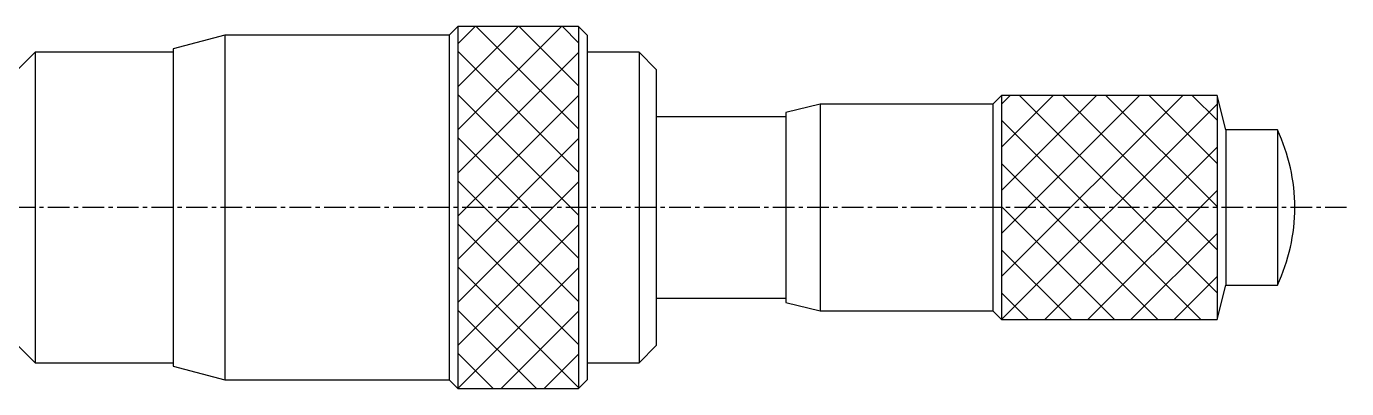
# Model space of a CAD drawing. Extents: x 921 to 1378, y 42 to 287.
# Drawn here: x 1067.2 to 1143.7, y 259.9 to 280.9 of the extents above; entities that cross this region are included whole.
import ezdxf

# ---------------------------------------------------------------- set-up
doc = ezdxf.new("R2010")
doc.units = 0
doc.linetypes.add('CENTER', pattern=[2, 1.25, -0.25, 0.25, -0.25])
doc.layers.get('0').update_dxf_attribs({"linetype": 'CONTINUOUS'})
doc.layers.add('CENTER', color=1, linetype='CENTER')

msp = doc.modelspace()

# ---------------------------------------------------------------- linework, layer by layer
at = {"color": 7, "linetype": 'CONTINUOUS'}
for p, q in [((1092.202, 280.869), (1091.702, 280.369)), ((1099.202, 280.869), (1092.202, 280.869)), ((1092.202, 280.869), (1092.202, 270.274)), ((1099.702, 280.369), (1099.202, 280.869)), ((1099.202, 280.869), (1099.202, 270.274)), ((1078.702, 280.369), (1075.702, 279.569)), ((1091.702, 280.369), (1078.702, 280.369)), ((1078.702, 280.369), (1078.702, 270.279)), ((1091.702, 280.369), (1091.702, 270.279)), ((1099.702, 280.369), (1099.702, 270.279)), ((1067.702, 279.369), (1066.702, 278.369)), ((1075.702, 279.369), (1067.702, 279.369)), ((1067.702, 279.369), (1067.702, 270.288)), ((1075.702, 279.569), (1075.702, 270.286)), ((1102.702, 279.369), (1099.702, 279.369)), ((1103.702, 278.369), (1102.702, 279.369)), ((1102.702, 279.369), (1102.702, 270.288)), ((1103.702, 278.369), (1103.702, 270.297)), ((1113.202, 276.369), (1111.202, 275.869)), ((1123.202, 276.369), (1113.202, 276.369)), ((1113.202, 276.369), (1113.202, 270.315)), ((1123.702, 276.869), (1123.202, 276.369)), ((1123.202, 276.369), (1123.202, 270.315)), ((1136.202, 276.869), (1123.702, 276.869)), ((1123.702, 276.869), (1123.702, 270.31)), ((1136.702, 274.869), (1136.202, 276.869)), ((1136.202, 276.869), (1136.202, 270.31)), ((1111.202, 275.619), (1103.702, 275.619)), ((1111.202, 275.869), (1111.202, 270.319)), ((1139.689, 274.869), (1136.702, 274.869)), ((1136.702, 274.869), (1136.702, 270.328)), ((1139.689, 274.869), (1139.689, 270.328)), ((1067.702, 270.288), (1067.702, 261.369)), ((1075.702, 270.286), (1075.702, 261.169)), ((1078.702, 270.279), (1078.702, 260.369)), ((1091.702, 270.279), (1091.702, 260.369)), ((1092.202, 270.274), (1092.202, 259.869)), ((1099.202, 270.274), (1099.202, 259.869)), ((1099.702, 270.279), (1099.702, 260.369)), ((1102.702, 270.288), (1102.702, 261.369)), ((1103.702, 270.297), (1103.702, 262.369)), ((1111.202, 270.319), (1111.202, 264.869)), ((1113.202, 270.315), (1113.202, 264.369)), ((1123.202, 270.315), (1123.202, 264.369)), ((1123.702, 270.31), (1123.702, 263.869)), ((1136.202, 270.31), (1136.202, 263.869)), ((1136.702, 270.328), (1136.702, 265.869)), ((1139.689, 270.328), (1139.689, 265.869)), ((1136.202, 263.869), (1136.702, 265.869)), ((1136.702, 265.869), (1139.689, 265.869)), ((1103.702, 265.119), (1111.202, 265.119)), ((1111.202, 264.869), (1113.202, 264.369)), ((1113.202, 264.369), (1123.202, 264.369)), ((1123.202, 264.369), (1123.702, 263.869)), ((1123.702, 263.869), (1136.202, 263.869)), ((1066.702, 262.369), (1067.702, 261.369)), ((1102.702, 261.369), (1103.702, 262.369)), ((1067.702, 261.369), (1075.702, 261.369)), ((1075.702, 261.169), (1078.702, 260.369)), ((1099.702, 261.369), (1102.702, 261.369)), ((1078.702, 260.369), (1091.702, 260.369)), ((1091.702, 260.369), (1092.202, 259.869)), ((1099.202, 259.869), (1099.702, 260.369)), ((1092.202, 259.869), (1099.202, 259.869))]:
    msp.add_line(p, q, dxfattribs=at)
at = {"color": 3, "linetype": 'CONTINUOUS'}
for p, q in [((1092.202, 274.864), (1098.207, 280.869)), ((1092.202, 277.364), (1095.707, 280.869)), ((1092.202, 279.864), (1093.207, 280.869)), ((1093.257, 280.869), (1099.202, 274.924)), ((1095.757, 280.869), (1099.202, 277.424)), ((1098.257, 280.869), (1099.202, 279.924)), ((1092.202, 279.424), (1099.202, 272.424)), ((1092.202, 272.364), (1099.202, 279.364)), ((1092.202, 276.924), (1099.202, 269.924)), ((1092.202, 269.864), (1099.202, 276.864)), ((1123.702, 266.364), (1134.207, 276.869)), ((1123.702, 268.864), (1131.707, 276.869)), ((1123.702, 271.364), (1129.207, 276.869)), ((1123.702, 273.864), (1126.707, 276.869)), ((1123.702, 276.364), (1124.207, 276.869)), ((1123.707, 263.869), (1136.202, 276.364)), ((1124.757, 276.869), (1136.202, 265.424)), ((1127.257, 276.869), (1136.202, 267.924)), ((1129.757, 276.869), (1136.202, 270.424)), ((1132.257, 276.869), (1136.202, 272.924)), ((1134.757, 276.869), (1136.202, 275.424)), ((1123.702, 275.424), (1135.257, 263.869)), ((1092.202, 274.424), (1099.202, 267.424)), ((1092.202, 267.364), (1099.202, 274.364)), ((1126.207, 263.869), (1136.202, 273.864)), ((1123.702, 272.924), (1132.757, 263.869)), ((1092.202, 271.924), (1099.202, 264.924)), ((1092.202, 264.864), (1099.202, 271.864)), ((1128.707, 263.869), (1136.202, 271.364)), ((1123.702, 270.424), (1130.257, 263.869)), ((1092.202, 269.424), (1099.202, 262.424)), ((1092.202, 262.364), (1099.202, 269.364)), ((1131.207, 263.869), (1136.202, 268.864)), ((1123.702, 267.924), (1127.757, 263.869)), ((1092.202, 266.924), (1099.202, 259.924)), ((1092.207, 259.869), (1099.202, 266.864)), ((1133.707, 263.869), (1136.202, 266.364)), ((1123.702, 265.424), (1125.257, 263.869)), ((1092.202, 264.424), (1096.757, 259.869)), ((1094.707, 259.869), (1099.202, 264.364)), ((1092.202, 261.924), (1094.257, 259.869)), ((1097.207, 259.869), (1099.202, 261.864))]:
    msp.add_line(p, q, dxfattribs=at)
at = {"color": 7, "linetype": 'CONTINUOUS'}
for start, end in [(0, 25.37693), (334.62307, 0)]:
    msp.add_arc((1130.202, 270.369), 10.5, start, end, dxfattribs=at)
at = {"layer": 'CENTER', "color": 1, "linetype": 'CENTER'}
msp.add_line((1143.702, 270.369), (1046.202, 270.369), dxfattribs=at)

doc.saveas('drawing.dxf')
